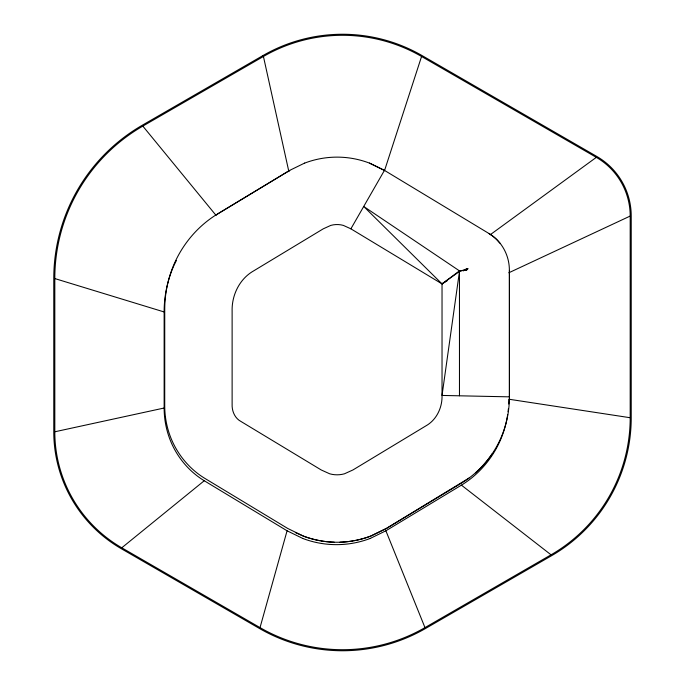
<?xml version="1.0" encoding="UTF-8"?>
<svg xmlns="http://www.w3.org/2000/svg" width="685" height="685" viewBox="0 0 685 685"><rect width="100%" height="100%" fill="white"/><g stroke="black" fill="none" stroke-linecap="round" stroke-linejoin="round"><path stroke-width="1.03" d="M260.026 627.606A164.922 164.922 0 0 0 424.974 627.606L551.04 554.816A158.278 158.278 0 0 0 630.191 417.73L630.191 216.058A67.746 67.746 0 0 0 596.31 157.362L421.566 56.487A158.115 158.115 0 0 0 263.434 56.478L142.831 126.108A176.019 176.019 0 0 0 54.809 278.564L54.809 431.79A133.917 133.917 0 0 0 121.776 547.794L260.026 627.606L287.075 530.789L204.25 480.742C189.908 472.033 178.502 458.804 171.652 443.512A87.226 87.226 0 0 1 164.143 408.02L164.135 311.958A114.643 114.643 0 0 1 173.999 265.309L176.37 260.565M384.499 170.702L421.566 56.487M350.883 228.824L343.382 225.408A23.273 23.273 0 0 0 330.769 225.408L323.269 228.824L253.596 270.917C239.553 278.881 231.71 295.132 232.121 311.007L232.121 404.261C231.813 411.009 234.784 418.235 240.983 421.481L321.231 469.97L329.716 473.806A27.186 27.186 0 0 0 344.435 473.806L352.921 469.97L425.873 425.89C436.602 419.914 442.407 407.472 442.03 395.442L442.03 283.898L350.883 228.824L384.422 170.411L369.472 163.056M465.894 270.198L459.438 270.858L442.03 283.898L363.718 206.468L459.438 270.858M465.509 270.292L467.119 269.736L467.983 268.554L459.464 271.448L442.03 283.898L447.339 280.653M492.232 453.744C484.321 465.389 474.063 475.458 462.007 482.788L386.486 528.426L370.859 536.047A94.77 94.77 0 0 1 354.222 540.671M475.527 472.83C486.162 463.411 494.716 451.749 500.538 438.794A103.084 103.084 0 0 0 509.409 396.846L509.375 270.412A43.634 43.634 0 0 0 499.956 243.081L497.541 240.367A40.886 40.886 0 0 0 489.124 233.611L384.439 170.368L369.455 163.107A90.857 90.857 0 0 0 304.697 163.09M121.784 547.786L204.25 480.742M465.817 270.19L467.692 268.948M490.254 234.715L596.301 157.37M304.679 163.056L289.712 170.368L217.462 214.02C198.607 225.476 183.614 242.858 174.606 262.954A114.643 114.643 0 0 0 164.743 309.594L164.725 405.666A87.226 87.226 0 0 0 172.235 441.157C179.11 456.441 190.498 469.67 204.849 478.387L287.666 528.426L303.292 536.047A94.77 94.77 0 0 0 319.929 540.671M468.968 478.096L386.46 528.383L370.842 536.004A94.813 94.813 0 0 1 303.284 536.064L295.346 532.553M370.268 538.41L385.886 530.789L461.416 485.151C478.361 474.851 491.847 459.224 499.947 441.149A103.084 103.084 0 0 0 507.688 414.553M463.265 270.917L466.81 268.76M217.487 214.062L289.738 170.411M508.827 272.767L630.191 216.058M54.809 431.79L164.135 408.02M509.375 396.846L442.03 395.442L459.464 271.448L459.464 395.802M630.191 417.73L508.827 399.209A103.084 103.084 0 0 1 508.707 404.022M54.809 278.564L164.135 311.958M302.693 538.41L287.075 530.789M461.416 485.151L551.04 554.816M499.887 243.132L497.507 240.401A40.835 40.835 0 0 0 489.099 233.653M142.831 126.108L216.195 215.561M385.886 530.789L424.974 627.606M263.434 56.487L288.882 171.687M509.426 270.404L509.426 396.846M508.373 408.825A103.084 103.084 0 0 1 508.073 411.694M370.277 538.419A94.813 94.813 0 0 1 302.684 538.419M467.667 268.922A5.497 5.497 0 0 1 466.168 270.036M353.28 540.842A94.77 94.77 0 0 1 339.948 542.195M334.203 542.195A94.77 94.77 0 0 1 320.871 540.842M262.937 55.571L142.292 125.227A177.038 177.038 0 0 0 53.772 278.538L53.772 431.815A134.936 134.936 0 0 0 121.245 548.676L259.529 628.522A165.941 165.941 0 0 0 425.471 628.522L551.579 555.706A159.297 159.297 0 0 0 631.227 417.756L631.227 216.032A68.765 68.765 0 0 0 596.849 156.48L422.063 55.571A159.134 159.134 0 0 0 262.937 55.571"/></g></svg>
